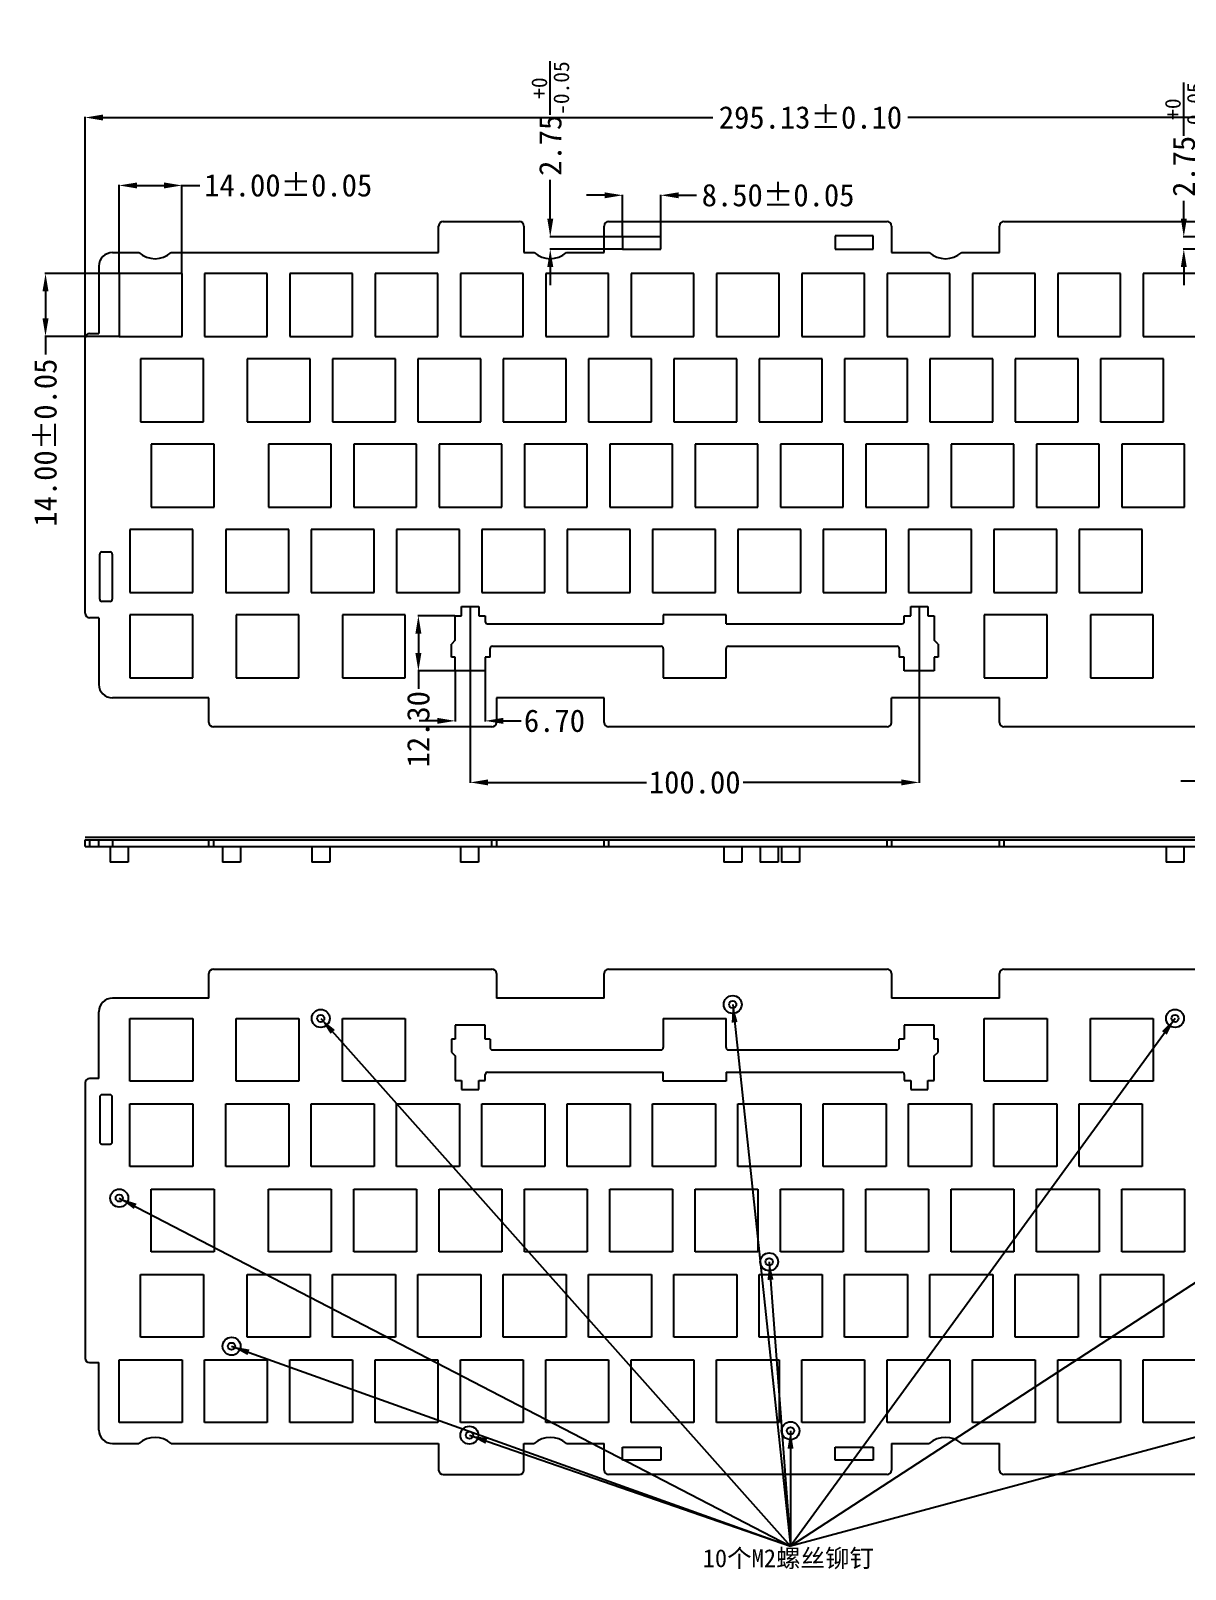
# Model space of a CAD drawing. Header units: millimetres. Extents: x -190 to 224, y -99 to 244.
# Drawn here: x -189.6 to 67.5, y -99.1 to 243.5 of the extents above; entities that cross this region are included whole.
import ezdxf

# ---------------------------------------------------------------- set-up
doc = ezdxf.new("R2010")
doc.units = ezdxf.units.MM
doc.header["$LTSCALE"] = 16.335
doc.header["$PDMODE"] = 3
doc.header["$PDSIZE"] = 0.3125
doc.layers.get('0').update_dxf_attribs({"linetype": 'CONTINUOUS'})
doc.layers.get('Defpoints').update_dxf_attribs({"linetype": 'CONTINUOUS'})
doc.styles.get("Standard").update_dxf_attribs({"font": ''})
doc.styles.get('Standard').set_extended_font_data('SimSun')
doc.dimstyles.get("Standard").update_dxf_attribs({"dimtxt": 0.15625, "dimasz": 0.1875, "dimexe": 0.125, "dimexo": 0.0625, "dimtad": 0, "dimtih": 1, "dimtoh": 1, "dimdsep": 46, "dimtxsty": 'Standard', "dimcen": 0.09, "dimazin": 2, "dimtp": 0.01, "dimtm": 0.01, "dimtfac": 1, "dimtofl": 0, "dimtmove": 0, "dimatfit": 3, "dimfxl": 1, "dimtolj": 1, "dimarcsym": 0})

# ---------------------------------------------------------------- blocks, each defined once
blk = doc.blocks.new('*D6')
at = {"color": 252, "lineweight": -2, "transparency": 16777216}
for p, q in [((-177.47, 175.17), (-177.47, 224.32)), ((-173.47, 224.19), (-37.69, 224.19)), ((113.66, 224.19), (5.74, 224.19)), ((117.66, 175.17), (117.66, 224.32))]:
    blk.add_line(p, q, dxfattribs=at)
at = {"color": 252, "transparency": 16777216}
for points in [[(-173.47, 224.86), (-173.47, 223.53), (-177.47, 224.19)], [(113.66, 224.86), (113.66, 223.53), (117.66, 224.19)]]:
    blk.add_solid(points, dxfattribs=at)
at = {"layer": 'Defpoints', "color": 0, "transparency": 16777216}
for p in [(117.66, 224.19), (-177.47, 175.11), (117.66, 175.11)]:
    blk.add_point(p, dxfattribs=at)
at = {"color": 4, "transparency": 16777216, "insert": (-15.97, 224.19), "char_height": 5, "attachment_point": 5}
blk.add_mtext('\\A1;295.13%%P0.10', dxfattribs=at)
blk = doc.blocks.new('*D8')
at = {"color": 252, "lineweight": -2, "transparency": 16777216}
for p, q in [((-61.81, 206.88), (-65.81, 206.88)), ((-57.81, 197.71), (-57.81, 207)), ((-49.31, 197.71), (-49.31, 207)), ((-45.31, 206.88), (-41.31, 206.88))]:
    blk.add_line(p, q, dxfattribs=at)
at = {"color": 252, "transparency": 16777216}
for points in [[(-61.81, 207.54), (-61.81, 206.21), (-57.81, 206.88)], [(-45.31, 207.54), (-45.31, 206.21), (-49.31, 206.88)]]:
    blk.add_solid(points, dxfattribs=at)
at = {"layer": 'Defpoints', "color": 0, "transparency": 16777216}
for p in [(-49.31, 206.88), (-57.81, 197.65), (-49.31, 197.65)]:
    blk.add_point(p, dxfattribs=at)
at = {"color": 4, "transparency": 16777216, "insert": (-23.18, 206.88), "char_height": 5, "attachment_point": 5}
blk.add_mtext('\\A1;8.50%%P0.05', dxfattribs=at)
blk = doc.blocks.new('*D9')
at = {"color": 252, "lineweight": -2, "transparency": 16777216}
for p, q in [((-73.91, 201.65), (-73.91, 210.33)), ((-57.87, 197.65), (-74.03, 197.65)), ((-57.87, 194.9), (-74.03, 194.9)), ((-73.91, 190.9), (-73.91, 186.9))]:
    blk.add_line(p, q, dxfattribs=at)
at = {"color": 252, "transparency": 16777216}
for points in [[(-74.57, 201.65), (-73.24, 201.65), (-73.91, 197.65)], [(-74.57, 190.9), (-73.24, 190.9), (-73.91, 194.9)]]:
    blk.add_solid(points, dxfattribs=at)
at = {"layer": 'Defpoints', "color": 0, "transparency": 16777216}
for p in [(-57.81, 197.65), (-73.91, 194.9), (-57.81, 194.9)]:
    blk.add_point(p, dxfattribs=at)
at = {"color": 4, "transparency": 16777216, "insert": (-73.91, 223.95), "char_height": 5, "attachment_point": 5, "rotation": 90}
blk.add_mtext('\\A1;2.75{\\H0.7x;\\S+0/-0.05;}', dxfattribs=at)
blk = doc.blocks.new('*D11')
at = {"color": 252, "lineweight": -2, "transparency": 16777216}
for p, q in [((-169.91, 189.52), (-169.91, 209.19)), ((-165.91, 209.07), (-159.91, 209.07)), ((-155.91, 189.52), (-155.91, 209.19)), ((-155.91, 209.07), (-151.91, 209.07))]:
    blk.add_line(p, q, dxfattribs=at)
at = {"color": 252, "transparency": 16777216}
for points in [[(-165.91, 209.73), (-165.91, 208.4), (-169.91, 209.07)], [(-159.91, 209.73), (-159.91, 208.4), (-155.91, 209.07)]]:
    blk.add_solid(points, dxfattribs=at)
at = {"layer": 'Defpoints', "color": 0, "transparency": 16777216}
for p in [(-155.91, 209.07), (-169.91, 189.46), (-155.91, 189.46)]:
    blk.add_point(p, dxfattribs=at)
at = {"color": 4, "transparency": 16777216, "insert": (-132.25, 209.07), "char_height": 5, "attachment_point": 5}
blk.add_mtext('\\A1;14.00%%P0.05', dxfattribs=at)
blk = doc.blocks.new('*D12')
at = {"color": 252, "lineweight": -2, "transparency": 16777216}
for p, q in [((-169.97, 189.46), (-186.43, 189.46)), ((-186.3, 185.46), (-186.3, 179.46)), ((-169.97, 175.46), (-186.43, 175.46)), ((-186.3, 175.46), (-186.3, 171.46))]:
    blk.add_line(p, q, dxfattribs=at)
at = {"color": 252, "transparency": 16777216}
for points in [[(-186.97, 185.46), (-185.63, 185.46), (-186.3, 189.46)], [(-186.97, 179.46), (-185.63, 179.46), (-186.3, 175.46)]]:
    blk.add_solid(points, dxfattribs=at)
at = {"layer": 'Defpoints', "color": 0, "transparency": 16777216}
for p in [(-169.91, 189.46), (-186.3, 175.46), (-169.91, 175.46)]:
    blk.add_point(p, dxfattribs=at)
at = {"color": 4, "transparency": 16777216, "insert": (-186.3, 151.8), "char_height": 5, "attachment_point": 5, "rotation": 90}
blk.add_mtext('\\A1;14.00%%P0.05', dxfattribs=at)
blk = doc.blocks.new('*D13')
at = {"color": 252, "lineweight": -2, "transparency": 16777216}
for p, q in [((-95.16, 113.26), (-103.4, 113.26)), ((-103.27, 109.26), (-103.27, 104.96)), ((-95.16, 100.96), (-103.4, 100.96)), ((-103.27, 100.96), (-103.27, 96.96))]:
    blk.add_line(p, q, dxfattribs=at)
at = {"color": 252, "transparency": 16777216}
for points in [[(-103.94, 109.26), (-102.6, 109.26), (-103.27, 113.26)], [(-103.94, 104.96), (-102.6, 104.96), (-103.27, 100.96)]]:
    blk.add_solid(points, dxfattribs=at)
at = {"layer": 'Defpoints', "color": 0, "transparency": 16777216}
for p in [(-95.09, 113.26), (-103.27, 100.96), (-95.09, 100.96)]:
    blk.add_point(p, dxfattribs=at)
at = {"color": 4, "transparency": 16777216, "insert": (-103.27, 87.98), "char_height": 5, "attachment_point": 5, "rotation": 90}
blk.add_mtext('\\A1;12.30', dxfattribs=at)
blk = doc.blocks.new('*D14')
at = {"color": 252, "lineweight": -2, "transparency": 16777216}
for p, q in [((-95.09, 100.9), (-95.09, 89.73)), ((-88.39, 100.9), (-88.39, 89.73)), ((-99.09, 89.85), (-103.09, 89.85)), ((-84.39, 89.85), (-80.39, 89.85))]:
    blk.add_line(p, q, dxfattribs=at)
at = {"color": 252, "transparency": 16777216}
for points in [[(-99.09, 90.52), (-99.09, 89.18), (-95.09, 89.85)], [(-84.39, 90.52), (-84.39, 89.18), (-88.39, 89.85)]]:
    blk.add_solid(points, dxfattribs=at)
at = {"layer": 'Defpoints', "color": 0, "transparency": 16777216}
for p in [(-95.09, 100.96), (-88.39, 100.96), (-88.39, 89.85)]:
    blk.add_point(p, dxfattribs=at)
at = {"color": 4, "transparency": 16777216, "insert": (-72.97, 89.85), "char_height": 5, "attachment_point": 5}
blk.add_mtext('\\A1;6.70', dxfattribs=at)
blk = doc.blocks.new('*D15')
at = {"color": 252, "lineweight": -2, "transparency": 16777216}
for p, q in [((-91.74, 115.25), (-91.74, 76.02)), ((8.26, 115.25), (8.26, 76.02)), ((-87.74, 76.14), (-52.51, 76.14)), ((4.26, 76.14), (-30.98, 76.14))]:
    blk.add_line(p, q, dxfattribs=at)
at = {"color": 252, "transparency": 16777216}
for points in [[(-87.74, 76.81), (-87.74, 75.48), (-91.74, 76.14)], [(4.26, 76.81), (4.26, 75.48), (8.26, 76.14)]]:
    blk.add_solid(points, dxfattribs=at)
at = {"layer": 'Defpoints', "color": 0, "transparency": 16777216}
for p in [(-91.74, 115.31), (8.26, 115.31), (8.26, 76.14)]:
    blk.add_point(p, dxfattribs=at)
at = {"color": 4, "transparency": 16777216, "insert": (-41.74, 76.14), "char_height": 5, "attachment_point": 5}
blk.add_mtext('\\A1;100.00', dxfattribs=at)
blk = doc.blocks.new('*D16')
at = {"color": 252, "lineweight": -2, "transparency": 16777216}
for p, q in [((74.49, 116.55), (74.49, 76.32)), ((98.49, 116.55), (98.49, 76.32)), ((70.49, 76.45), (66.49, 76.45)), ((102.49, 76.45), (106.49, 76.45))]:
    blk.add_line(p, q, dxfattribs=at)
at = {"color": 252, "transparency": 16777216}
for points in [[(70.49, 77.11), (70.49, 75.78), (74.49, 76.45)], [(102.49, 77.11), (102.49, 75.78), (98.49, 76.45)]]:
    blk.add_solid(points, dxfattribs=at)
at = {"layer": 'Defpoints', "color": 0, "transparency": 16777216}
for p in [(74.49, 116.61), (98.49, 116.61), (98.49, 76.45)]:
    blk.add_point(p, dxfattribs=at)
at = {"color": 4, "transparency": 16777216, "insert": (86.49, 76.45), "char_height": 5, "attachment_point": 5}
blk.add_mtext('\\A1;24.00', dxfattribs=at)
blk = doc.blocks.new('*D26')
at = {"color": 252, "lineweight": -2, "transparency": 16777216}
for p, q in [((67.16, 201.65), (67.16, 205.65)), ((80.13, 197.65), (67.04, 197.65)), ((80.13, 194.9), (67.04, 194.9)), ((67.16, 190.9), (67.16, 186.9))]:
    blk.add_line(p, q, dxfattribs=at)
at = {"color": 252, "transparency": 16777216}
for points in [[(66.5, 201.65), (67.83, 201.65), (67.16, 197.65)], [(66.5, 190.9), (67.83, 190.9), (67.16, 194.9)]]:
    blk.add_solid(points, dxfattribs=at)
at = {"layer": 'Defpoints', "color": 0, "transparency": 16777216}
for p in [(67.16, 197.65), (80.19, 197.65), (80.19, 194.9)]:
    blk.add_point(p, dxfattribs=at)
at = {"color": 4, "transparency": 16777216, "insert": (67.16, 219.27), "char_height": 5, "attachment_point": 5, "rotation": 90}
blk.add_mtext('\\A1;2.75{\\H0.7x;\\S+0/-0.05;}', dxfattribs=at)

msp = doc.modelspace()

# ---------------------------------------------------------------- linework, layer by layer
at = {"color": 7, "linetype": 'Continuous'}
for p, q in [((-98.758, 194.11), (-98.758, 200.027)), ((-97.758, 201.027), (-80.758, 201.027)), ((-79.758, 200.027), (-79.758, 194.11)), ((-61.908, 194.11), (-61.908, 200.027)), ((-60.908, 201.027), (1.092, 201.027)), ((2.092, 200.027), (2.092, 194.11)), ((26.092, 194.11), (26.092, 200.027)), ((27.092, 201.027), (89.092, 201.027)), ((-57.808, 197.652), (-57.808, 194.902)), ((-49.308, 197.652), (-57.808, 197.652)), ((-49.308, 194.902), (-49.308, 197.652)), ((-10.483, 197.852), (-10.483, 194.902)), ((-2.008, 197.852), (-10.483, 197.852)), ((-2.008, 194.902), (-2.008, 197.852)), ((-171.408, 194.11), (-165.517, 194.11)), ((-158.298, 194.11), (-98.758, 194.11)), ((-79.758, 194.11), (-77.517, 194.11)), ((-70.298, 194.11), (-61.908, 194.11)), ((-57.808, 194.902), (-49.308, 194.902)), ((-10.483, 194.902), (-2.008, 194.902)), ((2.092, 194.11), (10.483, 194.11)), ((17.702, 194.11), (26.092, 194.11)), ((-174.408, 191.11), (-174.408, 176.11)), ((-169.908, 189.46), (-169.908, 175.46)), ((-155.908, 189.46), (-169.908, 189.46)), ((-155.908, 175.46), (-155.908, 189.46)), ((-150.908, 189.46), (-150.908, 175.46)), ((-136.908, 189.46), (-150.908, 189.46)), ((-136.908, 175.46), (-136.908, 189.46)), ((-131.908, 189.46), (-131.908, 175.46)), ((-117.908, 189.46), (-131.908, 189.46)), ((-117.908, 175.46), (-117.908, 189.46)), ((-112.908, 189.46), (-112.908, 175.46)), ((-98.908, 189.46), (-112.908, 189.46)), ((-98.908, 175.46), (-98.908, 189.46)), ((-93.908, 189.46), (-93.908, 175.46)), ((-79.908, 189.46), (-93.908, 189.46)), ((-79.908, 175.46), (-79.908, 189.46)), ((-74.908, 189.46), (-74.908, 175.46)), ((-60.908, 189.46), (-74.908, 189.46)), ((-60.908, 175.46), (-60.908, 189.46)), ((-55.908, 189.46), (-55.908, 175.46)), ((-41.908, 189.46), (-55.908, 189.46)), ((-41.908, 175.46), (-41.908, 189.46)), ((-36.908, 189.46), (-36.908, 175.46)), ((-22.908, 189.46), (-36.908, 189.46)), ((-22.908, 175.46), (-22.908, 189.46)), ((-17.908, 189.46), (-17.908, 175.46)), ((-3.908, 189.46), (-17.908, 189.46)), ((-3.908, 175.46), (-3.908, 189.46)), ((1.092, 189.46), (1.092, 175.46)), ((15.092, 189.46), (1.092, 189.46)), ((15.092, 175.46), (15.092, 189.46)), ((20.092, 189.46), (20.092, 175.46)), ((34.092, 189.46), (20.092, 189.46)), ((34.092, 175.46), (34.092, 189.46)), ((53.092, 189.46), (39.092, 189.46)), ((39.092, 189.46), (39.092, 175.46)), ((53.092, 175.46), (53.092, 189.46)), ((72.092, 189.46), (58.092, 189.46)), ((58.092, 189.46), (58.092, 175.46)), ((-177.475, 113.81), (-177.475, 175.11)), ((-176.475, 176.11), (-174.408, 176.11)), ((-169.908, 175.46), (-155.908, 175.46)), ((-150.908, 175.46), (-136.908, 175.46)), ((-131.908, 175.46), (-117.908, 175.46)), ((-112.908, 175.46), (-98.908, 175.46)), ((-93.908, 175.46), (-79.908, 175.46)), ((-74.908, 175.46), (-60.908, 175.46)), ((-55.908, 175.46), (-41.908, 175.46)), ((-36.908, 175.46), (-22.908, 175.46)), ((-17.908, 175.46), (-3.908, 175.46)), ((1.092, 175.46), (15.092, 175.46)), ((20.092, 175.46), (34.092, 175.46)), ((39.092, 175.46), (53.092, 175.46)), ((58.092, 175.46), (72.092, 175.46)), ((-165.143, 170.46), (-165.143, 156.46)), ((-151.143, 170.46), (-165.143, 170.46)), ((-151.143, 156.46), (-151.143, 170.46)), ((-141.378, 170.46), (-141.378, 156.46)), ((-127.378, 170.46), (-141.378, 170.46)), ((-127.378, 156.46), (-127.378, 170.46)), ((-122.378, 170.46), (-122.378, 156.46)), ((-108.378, 170.46), (-122.378, 170.46)), ((-108.378, 156.46), (-108.378, 170.46)), ((-103.378, 170.46), (-103.378, 156.46)), ((-89.378, 170.46), (-103.378, 170.46)), ((-89.378, 156.46), (-89.378, 170.46)), ((-84.378, 170.46), (-84.378, 156.46)), ((-70.378, 170.46), (-84.378, 170.46)), ((-70.378, 156.46), (-70.378, 170.46)), ((-65.378, 170.46), (-65.378, 156.46)), ((-51.378, 170.46), (-65.378, 170.46)), ((-51.378, 156.46), (-51.378, 170.46)), ((-46.378, 170.46), (-46.378, 156.46)), ((-32.378, 170.46), (-46.378, 170.46)), ((-32.378, 156.46), (-32.378, 170.46)), ((-27.378, 170.46), (-27.378, 156.46)), ((-13.378, 170.46), (-27.378, 170.46)), ((-13.378, 156.46), (-13.378, 170.46)), ((-8.378, 170.46), (-8.378, 156.46)), ((5.622, 170.46), (-8.378, 170.46)), ((5.622, 156.46), (5.622, 170.46)), ((24.622, 170.46), (10.622, 170.46)), ((10.622, 170.46), (10.622, 156.46)), ((24.622, 156.46), (24.622, 170.46)), ((43.622, 170.46), (29.622, 170.46)), ((29.622, 170.46), (29.622, 156.46)), ((43.622, 156.46), (43.622, 170.46)), ((62.622, 170.46), (48.622, 170.46)), ((48.622, 170.46), (48.622, 156.46)), ((62.622, 156.46), (62.622, 170.46)), ((-165.143, 156.46), (-151.143, 156.46)), ((-141.378, 156.46), (-127.378, 156.46)), ((-122.378, 156.46), (-108.378, 156.46)), ((-103.378, 156.46), (-89.378, 156.46)), ((-84.378, 156.46), (-70.378, 156.46)), ((-65.378, 156.46), (-51.378, 156.46)), ((-46.378, 156.46), (-32.378, 156.46)), ((-27.378, 156.46), (-13.378, 156.46)), ((-8.378, 156.46), (5.622, 156.46)), ((10.622, 156.46), (24.622, 156.46)), ((29.622, 156.46), (43.622, 156.46)), ((48.622, 156.46), (62.622, 156.46)), ((-162.763, 151.46), (-162.763, 137.46)), ((-148.763, 151.46), (-162.763, 151.46)), ((-148.763, 137.46), (-148.763, 151.46)), ((-136.663, 151.46), (-136.663, 137.46)), ((-122.663, 151.46), (-136.663, 151.46)), ((-122.663, 137.46), (-122.663, 151.46)), ((-117.663, 151.46), (-117.663, 137.46)), ((-103.663, 151.46), (-117.663, 151.46)), ((-103.663, 137.46), (-103.663, 151.46)), ((-98.663, 151.46), (-98.663, 137.46)), ((-84.663, 151.46), (-98.663, 151.46)), ((-84.663, 137.46), (-84.663, 151.46)), ((-79.663, 151.46), (-79.663, 137.46)), ((-65.663, 151.46), (-79.663, 151.46)), ((-65.663, 137.46), (-65.663, 151.46)), ((-60.663, 151.46), (-60.663, 137.46)), ((-46.663, 151.46), (-60.663, 151.46)), ((-46.663, 137.46), (-46.663, 151.46)), ((-41.663, 151.46), (-41.663, 137.46)), ((-27.663, 151.46), (-41.663, 151.46)), ((-27.663, 137.46), (-27.663, 151.46)), ((-22.663, 151.46), (-22.663, 137.46)), ((-8.663, 151.46), (-22.663, 151.46)), ((-8.663, 137.46), (-8.663, 151.46)), ((10.337, 151.46), (-3.663, 151.46)), ((-3.663, 151.46), (-3.663, 137.46)), ((10.337, 137.46), (10.337, 151.46)), ((29.337, 151.46), (15.337, 151.46)), ((15.337, 151.46), (15.337, 137.46)), ((29.337, 137.46), (29.337, 151.46)), ((48.337, 151.46), (34.337, 151.46)), ((34.337, 151.46), (34.337, 137.46)), ((48.337, 137.46), (48.337, 151.46)), ((67.337, 151.46), (53.337, 151.46)), ((53.337, 151.46), (53.337, 137.46)), ((67.337, 137.46), (67.337, 151.46)), ((-162.763, 137.46), (-148.763, 137.46)), ((-136.663, 137.46), (-122.663, 137.46)), ((-117.663, 137.46), (-103.663, 137.46)), ((-98.663, 137.46), (-84.663, 137.46)), ((-79.663, 137.46), (-65.663, 137.46)), ((-60.663, 137.46), (-46.663, 137.46)), ((-41.663, 137.46), (-27.663, 137.46)), ((-22.663, 137.46), (-8.663, 137.46)), ((-3.663, 137.46), (10.337, 137.46)), ((15.337, 137.46), (29.337, 137.46)), ((34.337, 137.46), (48.337, 137.46)), ((53.337, 137.46), (67.337, 137.46)), ((-127.113, 132.46), (-127.113, 118.46)), ((-113.113, 132.46), (-127.113, 132.46)), ((-113.113, 118.46), (-113.113, 132.46)), ((-108.113, 132.46), (-108.113, 118.46)), ((-94.113, 132.46), (-108.113, 132.46)), ((-94.113, 118.46), (-94.113, 132.46)), ((-89.113, 132.46), (-89.113, 118.46)), ((-75.113, 132.46), (-89.113, 132.46)), ((-75.113, 118.46), (-75.113, 132.46)), ((-70.113, 132.46), (-70.113, 118.46)), ((-56.113, 132.46), (-70.113, 132.46)), ((-56.113, 118.46), (-56.113, 132.46)), ((-51.113, 132.46), (-51.113, 118.46)), ((-37.113, 132.46), (-51.113, 132.46)), ((-37.113, 118.46), (-37.113, 132.46)), ((-18.113, 132.46), (-32.113, 132.46)), ((-32.113, 132.46), (-32.113, 118.46)), ((-18.113, 118.46), (-18.113, 132.46)), ((0.887, 132.46), (-13.113, 132.46)), ((-13.113, 132.46), (-13.113, 118.46)), ((0.887, 118.46), (0.887, 132.46)), ((19.887, 132.46), (5.887, 132.46)), ((5.887, 132.46), (5.887, 118.46)), ((19.887, 118.46), (19.887, 132.46)), ((38.887, 132.46), (24.887, 132.46)), ((24.887, 132.46), (24.887, 118.46)), ((38.887, 118.46), (38.887, 132.46)), ((57.887, 132.46), (43.887, 132.46)), ((43.887, 132.46), (43.887, 118.46)), ((57.887, 118.46), (57.887, 132.46)), ((-174.225, 116.96), (-174.225, 126.96)), ((-173.725, 127.46), (-171.925, 127.46)), ((-171.425, 126.96), (-171.425, 116.96)), ((-127.113, 118.46), (-113.113, 118.46)), ((-108.113, 118.46), (-94.113, 118.46)), ((-89.113, 118.46), (-75.113, 118.46)), ((-70.113, 118.46), (-56.113, 118.46)), ((-51.113, 118.46), (-37.113, 118.46)), ((-32.113, 118.46), (-18.113, 118.46)), ((-13.113, 118.46), (0.887, 118.46)), ((5.887, 118.46), (19.887, 118.46)), ((24.887, 118.46), (38.887, 118.46)), ((43.887, 118.46), (57.887, 118.46)), ((-171.925, 116.46), (-173.725, 116.46)), ((-167.528, 113.46), (-167.528, 99.46)), ((-153.528, 113.46), (-167.528, 113.46)), ((-153.528, 99.46), (-153.528, 113.46)), ((-143.858, 113.46), (-143.858, 99.46)), ((-129.858, 113.46), (-143.858, 113.46)), ((-129.858, 99.46), (-129.858, 113.46)), ((-120.188, 113.46), (-120.188, 99.46)), ((-106.188, 113.46), (-120.188, 113.46)), ((-106.188, 99.46), (-106.188, 113.46)), ((-95.093, 107.785), (-95.093, 113.26)), ((-95.093, 113.26), (-93.643, 113.26)), ((-93.643, 113.26), (-93.643, 115.31)), ((-93.643, 115.31), (-89.843, 115.31)), ((-89.843, 115.31), (-89.843, 113.26)), ((-89.843, 113.26), (-88.393, 113.26)), ((-88.393, 113.26), (-88.393, 111.96)), ((-34.743, 113.46), (-48.743, 113.46)), ((-48.743, 113.46), (-48.743, 111.46)), ((-34.743, 111.46), (-34.743, 113.46)), ((4.907, 113.26), (6.357, 113.26)), ((4.907, 111.96), (4.907, 113.26)), ((6.357, 115.31), (10.157, 115.31)), ((6.357, 113.26), (6.357, 115.31)), ((10.157, 115.31), (10.157, 113.26)), ((10.157, 113.26), (11.607, 113.26)), ((11.607, 113.26), (11.607, 107.785)), ((36.702, 113.46), (22.702, 113.46)), ((22.702, 113.46), (22.702, 99.46)), ((36.702, 99.46), (36.702, 113.46)), ((60.372, 113.46), (46.372, 113.46)), ((46.372, 113.46), (46.372, 99.46)), ((60.372, 99.46), (60.372, 113.46)), ((-174.408, 112.81), (-176.475, 112.81)), ((-174.408, 112.81), (-174.408, 97.96)), ((-87.893, 111.46), (-48.743, 111.46)), ((-34.743, 111.46), (4.407, 111.46)), ((-95.093, 107.785), (-95.918, 106.96)), ((-95.918, 104.06), (-95.918, 106.96)), ((-86.793, 106.46), (-49.243, 106.46)), ((-34.243, 106.46), (3.307, 106.46)), ((12.432, 106.96), (11.607, 107.785)), ((12.432, 106.96), (12.432, 104.06)), ((-95.093, 104.06), (-95.918, 104.06)), ((-95.093, 100.96), (-95.093, 104.06)), ((-88.393, 104.06), (-88.393, 100.96)), ((-87.293, 104.06), (-88.393, 104.06)), ((-87.293, 104.06), (-87.293, 105.96)), ((-48.743, 105.96), (-48.743, 99.46)), ((-34.743, 99.46), (-34.743, 105.96)), ((3.807, 105.96), (3.807, 104.06)), ((4.907, 104.06), (3.807, 104.06)), ((4.907, 100.96), (4.907, 104.06)), ((12.432, 104.06), (11.607, 104.06)), ((11.607, 104.06), (11.607, 100.96)), ((-167.528, 99.46), (-153.528, 99.46)), ((-143.858, 99.46), (-129.858, 99.46)), ((-120.188, 99.46), (-106.188, 99.46)), ((-88.393, 100.96), (-95.093, 100.96)), ((-48.743, 99.46), (-34.743, 99.46)), ((11.607, 100.96), (4.907, 100.96)), ((22.702, 99.46), (36.702, 99.46)), ((46.372, 99.46), (60.372, 99.46)), ((-149.908, 94.96), (-171.408, 94.96)), ((-149.908, 89.494), (-149.908, 94.96)), ((-85.908, 94.96), (-85.908, 89.494)), ((-61.908, 94.96), (-85.908, 94.96)), ((-61.908, 89.494), (-61.908, 94.96)), ((26.092, 94.96), (2.092, 94.96)), ((2.092, 89.494), (2.092, 94.96)), ((26.092, 89.494), (26.092, 94.96)), ((-86.908, 88.494), (-148.908, 88.494)), ((1.092, 88.494), (-60.908, 88.494)), ((89.092, 88.494), (27.092, 88.494)), ((-177.475, 61.894), (-177.475, 63.394)), ((-177.475, 63.394), (117.659, 63.394)), ((-177.475, 61.894), (117.659, 61.894)), ((-176.475, 63.394), (-176.475, 61.894)), ((-174.408, 61.894), (-174.408, 63.394)), ((-171.875, 61.894), (-171.875, 58.394)), ((-171.408, 63.394), (-171.408, 61.894)), ((-167.875, 61.894), (-167.875, 58.394)), ((-149.908, 61.894), (-149.908, 63.394)), ((-148.908, 63.394), (-148.908, 61.894)), ((-146.878, 61.894), (-146.878, 58.394)), ((-142.878, 61.894), (-142.878, 58.394)), ((-127.018, 61.894), (-127.018, 58.394)), ((-123.018, 61.894), (-123.018, 58.394)), ((-93.908, 61.894), (-93.908, 58.394)), ((-89.908, 61.894), (-89.908, 58.394)), ((-86.908, 61.894), (-86.908, 63.394)), ((-85.908, 63.394), (-85.908, 61.894)), ((-61.908, 61.894), (-61.908, 63.394)), ((-60.908, 63.394), (-60.908, 61.894)), ((-35.283, 61.894), (-35.283, 58.394)), ((-31.283, 61.894), (-31.283, 58.394)), ((-27.163, 61.894), (-27.163, 58.394)), ((-23.163, 61.894), (-23.163, 58.394)), ((-22.408, 61.894), (-22.408, 58.394)), ((-18.408, 61.894), (-18.408, 58.394)), ((1.092, 61.894), (1.092, 63.394)), ((2.092, 63.394), (2.092, 61.894)), ((26.092, 61.894), (26.092, 63.394)), ((27.092, 63.394), (27.092, 61.894)), ((63.202, 61.894), (63.202, 58.394)), ((67.202, 61.894), (67.202, 58.394)), ((-167.875, 58.394), (-171.875, 58.394)), ((-142.878, 58.394), (-146.878, 58.394)), ((-123.018, 58.394), (-127.018, 58.394)), ((-89.908, 58.394), (-93.908, 58.394)), ((-31.283, 58.394), (-35.283, 58.394)), ((-23.163, 58.394), (-27.163, 58.394)), ((-18.408, 58.394), (-22.408, 58.394)), ((67.202, 58.394), (63.202, 58.394)), ((-148.908, 34.559), (-86.908, 34.559)), ((-60.908, 34.559), (1.092, 34.559)), ((27.092, 34.559), (89.092, 34.559)), ((-149.908, 28.093), (-149.908, 33.559)), ((-85.908, 33.559), (-85.908, 28.093)), ((-61.908, 28.093), (-61.908, 33.559)), ((2.092, 33.559), (2.092, 28.093)), ((26.092, 28.093), (26.092, 33.559)), ((-149.908, 28.093), (-171.408, 28.093)), ((-61.908, 28.093), (-85.908, 28.093)), ((26.092, 28.093), (2.092, 28.093)), ((-174.408, 10.243), (-174.408, 25.093)), ((-167.528, 9.593), (-167.528, 23.593)), ((-167.528, 23.593), (-153.528, 23.593)), ((-153.528, 23.593), (-153.528, 9.593)), ((-143.858, 9.593), (-143.858, 23.593)), ((-143.858, 23.593), (-129.858, 23.593)), ((-129.858, 23.593), (-129.858, 9.593)), ((-120.188, 9.593), (-120.188, 23.593)), ((-120.188, 23.593), (-106.188, 23.593)), ((-106.188, 23.593), (-106.188, 9.593)), ((-95.093, 22.093), (-95.093, 18.993)), ((-88.393, 22.093), (-95.093, 22.093)), ((-88.393, 18.993), (-88.393, 22.093)), ((-48.743, 23.593), (-48.743, 17.093)), ((-48.743, 23.593), (-34.743, 23.593)), ((-34.743, 17.093), (-34.743, 23.593)), ((4.907, 22.093), (4.907, 18.993)), ((11.607, 22.093), (4.907, 22.093)), ((11.607, 18.993), (11.607, 22.093)), ((22.702, 9.593), (22.702, 23.593)), ((22.702, 23.593), (36.702, 23.593)), ((36.702, 23.593), (36.702, 9.593)), ((46.372, 23.593), (60.372, 23.593)), ((46.372, 9.593), (46.372, 23.593)), ((60.372, 23.593), (60.372, 9.593)), ((-95.918, 18.993), (-95.918, 16.093)), ((-95.093, 18.993), (-95.918, 18.993)), ((-87.293, 18.993), (-88.393, 18.993)), ((-87.293, 18.993), (-87.293, 17.093)), ((3.807, 17.093), (3.807, 18.993)), ((4.907, 18.993), (3.807, 18.993)), ((12.432, 18.993), (11.607, 18.993)), ((12.432, 16.093), (12.432, 18.993)), ((-95.918, 16.093), (-95.093, 15.268)), ((-95.093, 15.268), (-95.093, 9.793)), ((-86.793, 16.593), (-49.243, 16.593)), ((-34.243, 16.593), (3.307, 16.593)), ((11.607, 15.268), (12.432, 16.093)), ((11.607, 9.793), (11.607, 15.268)), ((-88.393, 9.793), (-88.393, 11.093)), ((-87.893, 11.593), (-48.743, 11.593)), ((-48.743, 9.593), (-48.743, 11.593)), ((-34.743, 11.593), (-34.743, 9.593)), ((-34.743, 11.593), (4.407, 11.593)), ((4.907, 11.093), (4.907, 9.793)), ((-177.475, 9.243), (-177.475, -52.057)), ((-174.408, 10.243), (-176.475, 10.243)), ((-153.528, 9.593), (-167.528, 9.593)), ((-129.858, 9.593), (-143.858, 9.593)), ((-106.188, 9.593), (-120.188, 9.593)), ((-95.093, 9.793), (-93.643, 9.793)), ((-93.643, 9.793), (-93.643, 7.743)), ((-93.643, 7.743), (-89.843, 7.743)), ((-89.843, 7.743), (-89.843, 9.793)), ((-89.843, 9.793), (-88.393, 9.793)), ((-34.743, 9.593), (-48.743, 9.593)), ((4.907, 9.793), (6.357, 9.793)), ((6.357, 9.793), (6.357, 7.743)), ((6.357, 7.743), (10.157, 7.743)), ((10.157, 9.793), (11.607, 9.793)), ((10.157, 7.743), (10.157, 9.793)), ((36.702, 9.593), (22.702, 9.593)), ((60.372, 9.593), (46.372, 9.593)), ((-174.225, 6.093), (-174.225, -3.907)), ((-171.925, 6.593), (-173.725, 6.593)), ((-171.425, -3.907), (-171.425, 6.093)), ((-127.113, -9.407), (-127.113, 4.593)), ((-127.113, 4.593), (-113.113, 4.593)), ((-113.113, 4.593), (-113.113, -9.407)), ((-108.113, -9.407), (-108.113, 4.593)), ((-108.113, 4.593), (-94.113, 4.593)), ((-94.113, 4.593), (-94.113, -9.407)), ((-89.113, -9.407), (-89.113, 4.593)), ((-89.113, 4.593), (-75.113, 4.593)), ((-75.113, 4.593), (-75.113, -9.407)), ((-70.113, -9.407), (-70.113, 4.593)), ((-70.113, 4.593), (-56.113, 4.593)), ((-56.113, 4.593), (-56.113, -9.407)), ((-51.113, -9.407), (-51.113, 4.593)), ((-51.113, 4.593), (-37.113, 4.593)), ((-37.113, 4.593), (-37.113, -9.407)), ((-32.113, -9.407), (-32.113, 4.593)), ((-32.113, 4.593), (-18.113, 4.593)), ((-18.113, 4.593), (-18.113, -9.407)), ((-13.113, -9.407), (-13.113, 4.593)), ((-13.113, 4.593), (0.887, 4.593)), ((0.887, 4.593), (0.887, -9.407)), ((5.887, 4.593), (19.887, 4.593)), ((5.887, -9.407), (5.887, 4.593)), ((19.887, 4.593), (19.887, -9.407)), ((24.887, 4.593), (38.887, 4.593)), ((24.887, -9.407), (24.887, 4.593)), ((38.887, 4.593), (38.887, -9.407)), ((43.887, 4.593), (57.887, 4.593)), ((43.887, -9.407), (43.887, 4.593)), ((57.887, 4.593), (57.887, -9.407)), ((-173.725, -4.407), (-171.925, -4.407)), ((-113.113, -9.407), (-127.113, -9.407)), ((-94.113, -9.407), (-108.113, -9.407)), ((-75.113, -9.407), (-89.113, -9.407)), ((-56.113, -9.407), (-70.113, -9.407)), ((-37.113, -9.407), (-51.113, -9.407)), ((-18.113, -9.407), (-32.113, -9.407)), ((0.887, -9.407), (-13.113, -9.407)), ((19.887, -9.407), (5.887, -9.407)), ((38.887, -9.407), (24.887, -9.407)), ((57.887, -9.407), (43.887, -9.407)), ((-162.763, -28.407), (-162.763, -14.407)), ((-162.763, -14.407), (-148.763, -14.407)), ((-148.763, -14.407), (-148.763, -28.407)), ((-136.663, -28.407), (-136.663, -14.407)), ((-136.663, -14.407), (-122.663, -14.407)), ((-122.663, -14.407), (-122.663, -28.407)), ((-117.663, -28.407), (-117.663, -14.407)), ((-117.663, -14.407), (-103.663, -14.407)), ((-103.663, -14.407), (-103.663, -28.407)), ((-98.663, -28.407), (-98.663, -14.407)), ((-98.663, -14.407), (-84.663, -14.407)), ((-84.663, -14.407), (-84.663, -28.407)), ((-79.663, -28.407), (-79.663, -14.407)), ((-79.663, -14.407), (-65.663, -14.407)), ((-65.663, -14.407), (-65.663, -28.407)), ((-60.663, -28.407), (-60.663, -14.407)), ((-60.663, -14.407), (-46.663, -14.407)), ((-46.663, -14.407), (-46.663, -28.407)), ((-41.663, -28.407), (-41.663, -14.407)), ((-41.663, -14.407), (-27.663, -14.407)), ((-27.663, -14.407), (-27.663, -28.407)), ((-22.663, -28.407), (-22.663, -14.407)), ((-22.663, -14.407), (-8.663, -14.407)), ((-8.663, -14.407), (-8.663, -28.407)), ((-3.663, -14.407), (10.337, -14.407)), ((-3.663, -28.407), (-3.663, -14.407)), ((10.337, -14.407), (10.337, -28.407)), ((15.337, -14.407), (29.337, -14.407)), ((15.337, -28.407), (15.337, -14.407)), ((29.337, -14.407), (29.337, -28.407)), ((34.337, -14.407), (48.337, -14.407)), ((34.337, -28.407), (34.337, -14.407)), ((48.337, -14.407), (48.337, -28.407)), ((53.337, -14.407), (67.337, -14.407)), ((53.337, -28.407), (53.337, -14.407)), ((67.337, -14.407), (67.337, -28.407)), ((-148.763, -28.407), (-162.763, -28.407)), ((-122.663, -28.407), (-136.663, -28.407)), ((-103.663, -28.407), (-117.663, -28.407)), ((-84.663, -28.407), (-98.663, -28.407)), ((-65.663, -28.407), (-79.663, -28.407)), ((-46.663, -28.407), (-60.663, -28.407)), ((-27.663, -28.407), (-41.663, -28.407)), ((-8.663, -28.407), (-22.663, -28.407)), ((10.337, -28.407), (-3.663, -28.407)), ((29.337, -28.407), (15.337, -28.407)), ((48.337, -28.407), (34.337, -28.407)), ((67.337, -28.407), (53.337, -28.407)), ((-165.143, -47.407), (-165.143, -33.407)), ((-165.143, -33.407), (-151.143, -33.407)), ((-151.143, -33.407), (-151.143, -47.407)), ((-141.378, -47.407), (-141.378, -33.407)), ((-141.378, -33.407), (-127.378, -33.407)), ((-127.378, -33.407), (-127.378, -47.407)), ((-122.378, -47.407), (-122.378, -33.407)), ((-122.378, -33.407), (-108.378, -33.407)), ((-108.378, -33.407), (-108.378, -47.407)), ((-103.378, -47.407), (-103.378, -33.407)), ((-103.378, -33.407), (-89.378, -33.407)), ((-89.378, -33.407), (-89.378, -47.407)), ((-84.378, -47.407), (-84.378, -33.407)), ((-84.378, -33.407), (-70.378, -33.407)), ((-70.378, -33.407), (-70.378, -47.407)), ((-65.378, -47.407), (-65.378, -33.407)), ((-65.378, -33.407), (-51.378, -33.407)), ((-51.378, -33.407), (-51.378, -47.407)), ((-46.378, -47.407), (-46.378, -33.407)), ((-46.378, -33.407), (-32.378, -33.407)), ((-32.378, -33.407), (-32.378, -47.407)), ((-27.378, -33.407), (-13.378, -33.407)), ((-27.378, -47.407), (-27.378, -33.407)), ((-13.378, -33.407), (-13.378, -47.407)), ((-8.378, -33.407), (5.622, -33.407)), ((-8.378, -47.407), (-8.378, -33.407)), ((5.622, -33.407), (5.622, -47.407)), ((10.622, -33.407), (24.622, -33.407)), ((10.622, -47.407), (10.622, -33.407)), ((24.622, -33.407), (24.622, -47.407)), ((29.622, -33.407), (43.622, -33.407)), ((29.622, -47.407), (29.622, -33.407)), ((43.622, -33.407), (43.622, -47.407)), ((48.622, -33.407), (62.622, -33.407)), ((48.622, -47.407), (48.622, -33.407)), ((62.622, -33.407), (62.622, -47.407)), ((-151.143, -47.407), (-165.143, -47.407)), ((-127.378, -47.407), (-141.378, -47.407)), ((-108.378, -47.407), (-122.378, -47.407)), ((-89.378, -47.407), (-103.378, -47.407)), ((-70.378, -47.407), (-84.378, -47.407)), ((-51.378, -47.407), (-65.378, -47.407)), ((-32.378, -47.407), (-46.378, -47.407)), ((-13.378, -47.407), (-27.378, -47.407)), ((5.622, -47.407), (-8.378, -47.407)), ((24.622, -47.407), (10.622, -47.407)), ((43.622, -47.407), (29.622, -47.407)), ((62.622, -47.407), (48.622, -47.407)), ((-176.475, -53.057), (-174.408, -53.057)), ((-174.408, -68.057), (-174.408, -53.057)), ((-169.908, -66.407), (-169.908, -52.407)), ((-169.908, -52.407), (-155.908, -52.407)), ((-155.908, -52.407), (-155.908, -66.407)), ((-150.908, -66.407), (-150.908, -52.407)), ((-150.908, -52.407), (-136.908, -52.407)), ((-136.908, -52.407), (-136.908, -66.407)), ((-131.908, -66.407), (-131.908, -52.407)), ((-131.908, -52.407), (-117.908, -52.407)), ((-117.908, -52.407), (-117.908, -66.407)), ((-112.908, -66.407), (-112.908, -52.407)), ((-112.908, -52.407), (-98.908, -52.407)), ((-98.908, -52.407), (-98.908, -66.407)), ((-93.908, -66.407), (-93.908, -52.407)), ((-93.908, -52.407), (-79.908, -52.407)), ((-79.908, -52.407), (-79.908, -66.407)), ((-74.908, -66.407), (-74.908, -52.407)), ((-74.908, -52.407), (-60.908, -52.407)), ((-60.908, -52.407), (-60.908, -66.407)), ((-55.908, -52.407), (-41.908, -52.407)), ((-55.908, -66.407), (-55.908, -52.407)), ((-41.908, -52.407), (-41.908, -66.407)), ((-36.908, -52.407), (-22.908, -52.407)), ((-36.908, -66.407), (-36.908, -52.407)), ((-22.908, -52.407), (-22.908, -66.407)), ((-17.908, -52.407), (-3.908, -52.407)), ((-17.908, -66.407), (-17.908, -52.407)), ((-3.908, -52.407), (-3.908, -66.407)), ((1.092, -52.407), (15.092, -52.407)), ((1.092, -66.407), (1.092, -52.407)), ((15.092, -52.407), (15.092, -66.407)), ((20.092, -52.407), (34.092, -52.407)), ((20.092, -66.407), (20.092, -52.407)), ((34.092, -52.407), (34.092, -66.407)), ((39.092, -52.407), (53.092, -52.407)), ((39.092, -66.407), (39.092, -52.407)), ((53.092, -52.407), (53.092, -66.407)), ((58.092, -52.407), (72.092, -52.407)), ((58.092, -66.407), (58.092, -52.407)), ((-155.908, -66.407), (-169.908, -66.407)), ((-136.908, -66.407), (-150.908, -66.407)), ((-117.908, -66.407), (-131.908, -66.407)), ((-98.908, -66.407), (-112.908, -66.407)), ((-79.908, -66.407), (-93.908, -66.407)), ((-60.908, -66.407), (-74.908, -66.407)), ((-41.908, -66.407), (-55.908, -66.407)), ((-22.908, -66.407), (-36.908, -66.407)), ((-3.908, -66.407), (-17.908, -66.407)), ((15.092, -66.407), (1.092, -66.407)), ((34.092, -66.407), (20.092, -66.407)), ((53.092, -66.407), (39.092, -66.407)), ((72.092, -66.407), (58.092, -66.407)), ((-171.408, -71.057), (-165.517, -71.057)), ((-158.298, -71.057), (-98.758, -71.057)), ((-98.758, -71.057), (-98.758, -76.974)), ((-79.758, -76.974), (-79.758, -71.057)), ((-79.758, -71.057), (-77.517, -71.057)), ((-70.298, -71.057), (-61.908, -71.057)), ((-61.908, -76.974), (-61.908, -71.057)), ((-57.808, -71.849), (-49.308, -71.849)), ((-57.808, -74.799), (-57.808, -71.849)), ((-49.308, -71.849), (-49.308, -74.799)), ((-10.483, -71.849), (-2.008, -71.849)), ((-10.483, -74.799), (-10.483, -71.849)), ((-2.008, -71.849), (-2.008, -74.799)), ((2.092, -71.057), (10.483, -71.057)), ((2.092, -71.057), (2.092, -76.974)), ((17.702, -71.057), (26.092, -71.057)), ((26.092, -76.974), (26.092, -71.057)), ((-49.308, -74.799), (-57.808, -74.799)), ((-2.008, -74.799), (-10.483, -74.799)), ((-97.758, -77.974), (-80.758, -77.974)), ((1.092, -77.974), (-60.908, -77.974)), ((89.092, -77.974), (27.092, -77.974))]:
    msp.add_line(p, q, dxfattribs=at)
at = {"color": 1, "linetype": 'Continuous'}
for p, q in [((-167.528, 132.46), (-167.528, 118.46)), ((-153.528, 132.46), (-167.528, 132.46)), ((-153.528, 118.46), (-153.528, 132.46)), ((-146.113, 132.46), (-146.113, 118.46)), ((-132.113, 132.46), (-146.113, 132.46)), ((-132.113, 118.46), (-132.113, 132.46)), ((-167.528, 118.46), (-153.528, 118.46)), ((-146.113, 118.46), (-132.113, 118.46)), ((-167.528, -9.407), (-167.528, 4.593)), ((-167.528, 4.593), (-153.528, 4.593)), ((-153.528, 4.593), (-153.528, -9.407)), ((-146.113, -9.407), (-146.113, 4.593)), ((-146.113, 4.593), (-132.113, 4.593)), ((-132.113, 4.593), (-132.113, -9.407)), ((-153.528, -9.407), (-167.528, -9.407)), ((-132.113, -9.407), (-146.113, -9.407))]:
    msp.add_line(p, q, dxfattribs=at)
at = {"color": 1}
msp.add_line((117.659, 63.894), (-177.475, 63.894), dxfattribs=at)
at = {"color": 2, "linetype": 'Continuous'}
for centre, radius in [((-33.283, 26.693), 2), ((-33.283, 26.693), 0.8), ((-125.018, 23.593), 2), ((-125.018, 23.593), 0.8), ((65.202, 23.593), 2), ((65.202, 23.593), 0.8), ((-169.875, -16.407), 2), ((-169.875, -16.407), 0.8), ((-25.163, -30.607), 2), ((-25.163, -30.607), 0.8), ((-144.878, -49.407), 2), ((-144.878, -49.407), 0.8), ((-91.908, -69.207), 2), ((-91.908, -69.207), 0.8), ((-20.408, -68.207), 2), ((-20.408, -68.207), 0.8)]:
    msp.add_circle(centre, radius, dxfattribs=at)
at = {"color": 7, "linetype": 'Continuous'}
for centre, radius, start, end in [((-97.758, 200.027), 1, 90, 180), ((-80.758, 200.027), 1, 0, 90), ((-60.908, 200.027), 1, 90, 180), ((1.092, 200.027), 1, 0, 90), ((27.092, 200.027), 1, 90, 180), ((-171.408, 191.11), 3, 90, 180), ((-161.908, 198.26), 5.5, 228.98567, 311.01433), ((-73.908, 198.26), 5.5, 228.98567, 311.01433), ((14.092, 198.26), 5.5, 228.98567, 311.01433), ((-176.475, 175.11), 1, 90, 180), ((-173.725, 126.96), 0.5, 90, 180), ((-171.925, 126.96), 0.5, 0, 90), ((-173.725, 116.96), 0.5, 180, 270), ((-171.925, 116.96), 0.5, 270, 0), ((-176.475, 113.81), 1, 180, 270), ((-87.893, 111.96), 0.5, 180, 270), ((4.407, 111.96), 0.5, 270, 0), ((-86.793, 105.96), 0.5, 90, 180), ((-49.243, 105.96), 0.5, 0, 90), ((-34.243, 105.96), 0.5, 90, 180), ((3.307, 105.96), 0.5, 0, 90), ((-171.408, 97.96), 3, 180, 270), ((-148.908, 89.494), 1, 180, 270), ((-86.908, 89.494), 1, 270, 0), ((-60.908, 89.494), 1, 180, 270), ((1.092, 89.494), 1, 270, 0), ((27.092, 89.494), 1, 180, 270), ((-148.908, 33.559), 1, 90, 180), ((-86.908, 33.559), 1, 0, 90), ((-60.908, 33.559), 1, 90, 180), ((1.092, 33.559), 1, 0, 90), ((27.092, 33.559), 1, 90, 180), ((-171.408, 25.093), 3, 90, 180), ((-86.793, 17.093), 0.5, 180, 270), ((-49.243, 17.093), 0.5, 270, 360), ((-34.243, 17.093), 0.5, 180, 270), ((3.307, 17.093), 0.5, 270, 0), ((-87.893, 11.093), 0.5, 90, 180), ((4.407, 11.093), 0.5, 0, 90), ((-176.475, 9.243), 1, 90, 180), ((-173.725, 6.093), 0.5, 90, 180), ((-171.925, 6.093), 0.5, 0, 90), ((-173.725, -3.907), 0.5, 180, 270), ((-171.925, -3.907), 0.5, 270, 0), ((-176.475, -52.057), 1, 180, 270), ((-171.408, -68.057), 3, 180, 270), ((-161.908, -75.207), 5.5, 48.98567, 131.01433), ((-73.908, -75.207), 5.5, 48.98567, 131.01433), ((14.092, -75.207), 5.5, 48.98567, 131.01433), ((-97.758, -76.974), 1, 180, 270), ((-80.758, -76.974), 1, 270, 0), ((-60.908, -76.974), 1, 180, 270), ((1.092, -76.974), 1, 270, 0), ((27.092, -76.974), 1, 180, 270)]:
    msp.add_arc(centre, radius, start, end, dxfattribs=at)

# ---------------------------------------------------------------- texts
at = {"insert": (-39.973, -94.602), "char_height": 4, "width": 41.62503, "attachment_point": 1}
msp.add_mtext('10个M2螺丝铆钉', dxfattribs=at)

# ---------------------------------------------------------------- dimensions: what is measured, and where the dimension line sits
dim = msp.add_linear_dim(base=(-73.908, 194.902), p1=(-57.808, 197.652), p2=(-57.808, 194.902), angle=90, text='<>{\\H0.7x;\\S+0/-0.05;}', dimstyle='Standard', override={"dimtxt": 5, "dimasz": 4, "dimtih": 0, "dimtoh": 0, "dimzin": 0, "dimcen": 1, "dimclrd": 252, "dimclre": 252, "dimclrt": 4, "dimadec": 0, "dimazin": 0, "dimtp": 0, "dimtm": 0, "dimtzin": 0})
dim.commit()
dim.dimension.update_dxf_attribs({"geometry": '*D9', "text_midpoint": (-73.908, 223.949), "dimtype": 160})
for base, p1, p2, text, picture, middle in [((67.165, 197.652), (80.192, 194.902), (80.192, 197.652), '<>{\\H0.7x;\\S+0/-0.05;}', '*D26', (67.165, 219.268)), ((-186.301, 175.46), (-169.908, 189.46), (-169.908, 175.46), '<>%%P0.05', '*D12', (-186.301, 151.798))]:
    dim = msp.add_linear_dim(base=base, p1=p1, p2=p2, angle=90, text=text, dimstyle='Standard', override={"dimtxt": 5, "dimasz": 4, "dimtih": 0, "dimtoh": 0, "dimzin": 0, "dimcen": 1, "dimclrd": 252, "dimclre": 252, "dimclrt": 4, "dimadec": 0, "dimazin": 0, "dimtp": 0, "dimtm": 0, "dimtzin": 0})
    dim.commit()
    dim.dimension.update_dxf_attribs({"geometry": picture, "text_midpoint": middle})
for base, p1, p2, text, picture, middle in [((117.659, 224.192), (-177.475, 175.11), (117.659, 175.11), '<>%%P0.10', '*D6', (-15.972, 224.192)), ((-155.908, 209.066), (-169.908, 189.46), (-155.908, 189.46), '<>%%P0.05', '*D11', (-132.246, 209.066))]:
    dim = msp.add_linear_dim(base=base, p1=p1, p2=p2, text=text, dimstyle='Standard', override={"dimtxt": 5, "dimasz": 4, "dimtih": 0, "dimtoh": 0, "dimzin": 0, "dimcen": 1, "dimclrd": 252, "dimclre": 252, "dimclrt": 4, "dimadec": 0, "dimazin": 0, "dimtp": 0, "dimtm": 0, "dimtzin": 0})
    dim.commit()
    dim.dimension.update_dxf_attribs({"geometry": picture, "text_midpoint": middle, "dimtype": 160})
dim = msp.add_linear_dim(base=(-49.308, 206.878), p1=(-57.808, 197.652), p2=(-49.308, 197.652), text='<>%%P0.05', dimstyle='Standard', override={"dimtxt": 5, "dimasz": 4, "dimtih": 0, "dimtoh": 0, "dimzin": 0, "dimcen": 1, "dimclrd": 252, "dimclre": 252, "dimclrt": 4, "dimadec": 0, "dimazin": 0, "dimtp": 0, "dimtm": 0, "dimtzin": 0})
dim.commit()
dim.dimension.update_dxf_attribs({"geometry": '*D8', "text_midpoint": (-23.183, 206.878)})
for base, p1, p2, picture, middle in [((98.49, 76.448), (74.49, 116.61), (98.49, 116.61), '*D16', (86.49, 76.448)), ((8.257, 76.142), (-91.743, 115.31), (8.257, 115.31), '*D15', (-41.743, 76.142)), ((-88.393, 89.851), (-95.093, 100.96), (-88.393, 100.96), '*D14', (-72.966, 89.851))]:
    dim = msp.add_linear_dim(base=base, p1=p1, p2=p2, dimstyle='Standard', override={"dimtxt": 5, "dimasz": 4, "dimtih": 0, "dimtoh": 0, "dimzin": 0, "dimcen": 1, "dimclrd": 252, "dimclre": 252, "dimclrt": 4, "dimadec": 0, "dimazin": 0, "dimtp": 0, "dimtm": 0, "dimtzin": 0})
    dim.commit()
    dim.dimension.update_dxf_attribs({"geometry": picture, "text_midpoint": middle})
dim = msp.add_linear_dim(base=(-103.27, 100.96), p1=(-95.093, 113.26), p2=(-95.093, 100.96), angle=90, dimstyle='Standard', override={"dimtxt": 5, "dimasz": 4, "dimtih": 0, "dimtoh": 0, "dimzin": 0, "dimcen": 1, "dimclrd": 252, "dimclre": 252, "dimclrt": 4, "dimadec": 0, "dimazin": 0, "dimtp": 0, "dimtm": 0, "dimtzin": 0})
dim.commit()
dim.dimension.update_dxf_attribs({"geometry": '*D13', "text_midpoint": (-103.27, 87.983)})

# ---------------------------------------------------------------- leaders
for points in [[(-33.283, 26.693), (-20.421, -93.919)], [(-125.018, 23.593), (-20.421, -93.919)], [(65.202, 23.593), (-20.421, -93.919)], [(108.659, -9.907), (-20.421, -93.919)], [(-169.875, -16.407), (-20.421, -93.919)], [(-25.163, -30.607), (-20.421, -93.919)], [(-144.878, -49.407), (-20.421, -93.919)], [(-20.408, -68.207), (-20.421, -93.919)], [(75.092, -68.207), (-20.421, -93.919)], [(-91.908, -69.207), (-20.421, -93.919)]]:
    msp.add_leader(points, dimstyle='Standard', override={"dimtxt": 5, "dimasz": 4, "dimgap": 0.625, "dimtad": 0, "dimtih": 0, "dimtoh": 0, "dimzin": 0, "dimcen": 1, "dimclrd": 252, "dimclre": 252, "dimclrt": 4, "dimadec": 0, "dimazin": 0, "dimtp": 0, "dimtm": 0, "dimtzin": 0})

doc.saveas('drawing.dxf')
